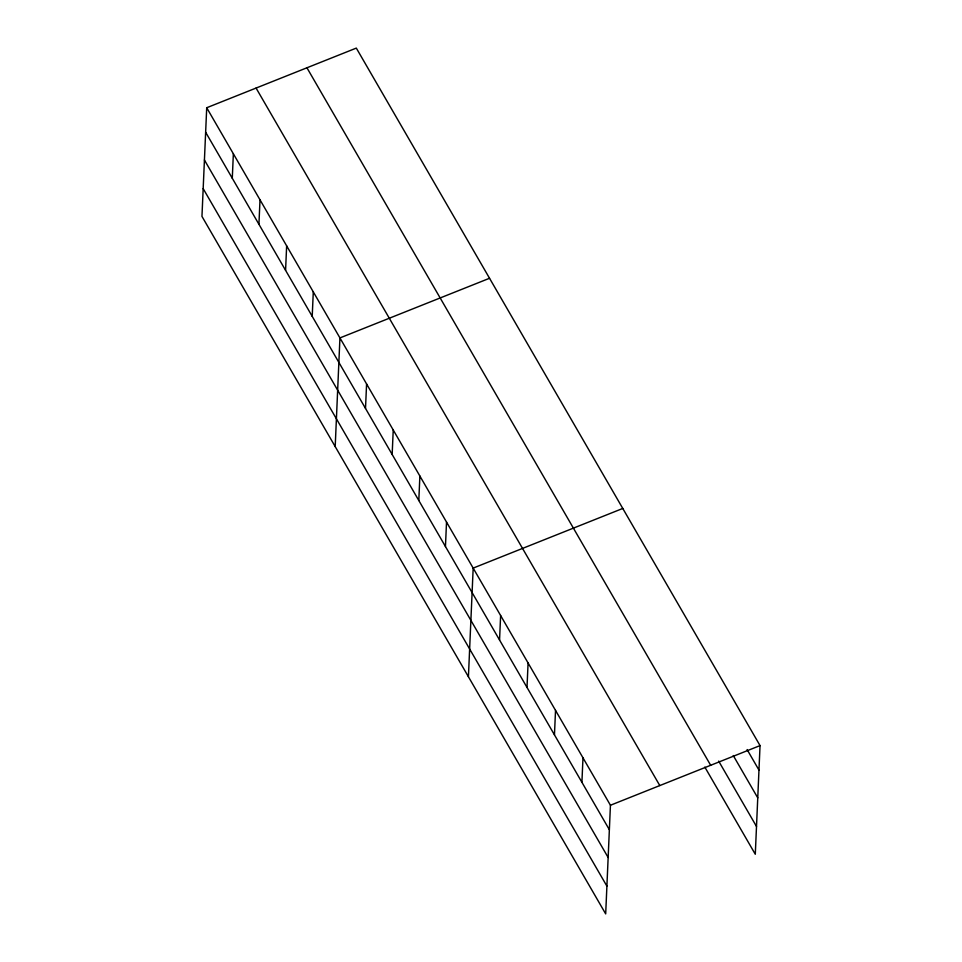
<?xml version="1.0" encoding="UTF-8"?>
<svg xmlns="http://www.w3.org/2000/svg" width="962" height="962" viewBox="0 0 962 962"><rect width="100%" height="100%" fill="white"/><g stroke="black" fill="none" stroke-linecap="round" stroke-linejoin="round"><path stroke-width="1.44" d="M206.71 107.744L201.96 216.402L605.687 913.9L610.437 805.254L206.71 107.744L356.313 48.1L760.04 745.598L755.29 854.256L704.833 767.087M232.287 178.259L233.357 153.788M258.934 224.302L260.005 199.819M285.582 270.334L286.64 245.851M312.217 316.366L313.287 291.883M335.197 446.572L339.935 337.927L489.538 278.271M365.512 408.441L366.582 383.958M392.159 454.473L393.23 429.99M418.807 500.505L419.877 476.034M445.454 546.548L446.524 522.065M468.422 676.755L473.172 568.097L622.775 508.453M499.555 640.007L500.625 615.524M527.008 687.445L528.078 662.962M554.461 734.872L555.531 710.389M581.914 782.298L582.984 757.816M610.437 805.254L760.04 745.598M747.101 749.566L758.97 770.081M733.272 755.555L757.755 797.859M718.662 761.098L756.505 826.478M306.938 67.785L710.665 765.283M256.072 88.059L659.8 785.569M205.64 132.227L609.367 829.725M204.425 160.005L608.152 857.503M203.174 188.624L606.902 886.122"/></g></svg>
